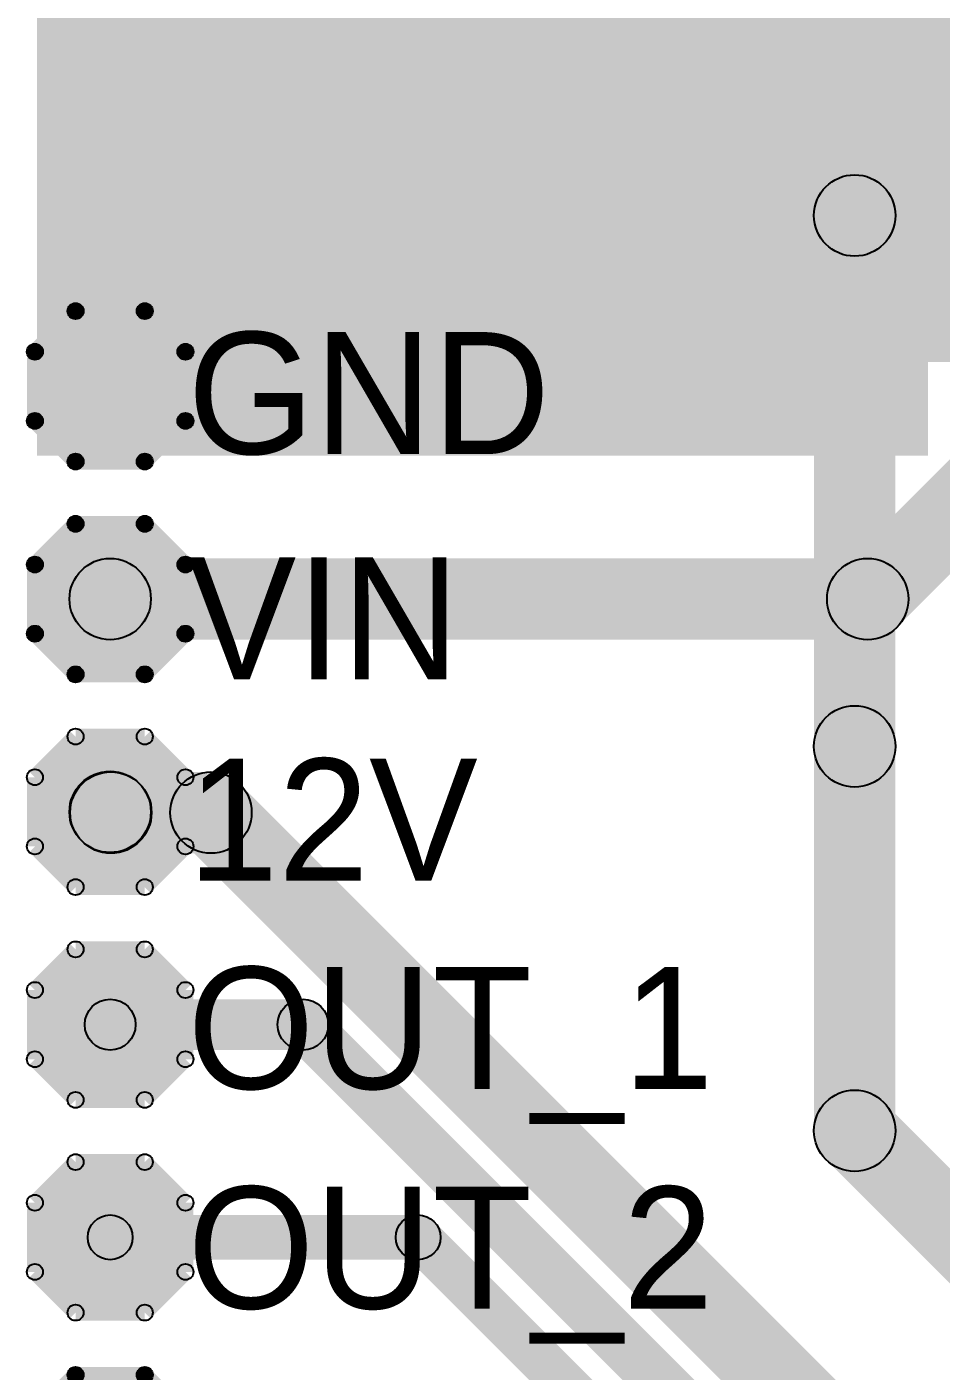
# Model space of a CAD drawing. Header units: millimetres. Extents: x -0.08 to 3.07, y -0.08 to 2.73.
# Drawn here: x -0.07 to 0.379, y 0.486 to 1.147 of the extents above; entities that cross this region are included whole.
import ezdxf

# ---------------------------------------------------------------- set-up
doc = ezdxf.new("R2010")
doc.units = ezdxf.units.MM
doc.header["$MEASUREMENT"] = 0
for name, color, linetype in [('BottomLayer', 5, 'Continuous'), ('TopLayer', 1, 'Continuous'), ('TopOverlay', 2, 'Continuous'), ('TopPaste', 8, 'Continuous'), ('TopSolder', 216, 'Continuous'), ('ViaHoleLayer', 16, 'Continuous')]:
    doc.layers.add(name, color=color, linetype=linetype)

# ---------------------------------------------------------------- blocks, each defined once
blk = doc.blocks.new('TEST_POINT_41')
at = {"layer": 'TopLayer'}
blk.add_hatch(color=1, dxfattribs=at).paths.add_polyline_path([(0.015, 0.03), (-0.015, 0.03), (-0.03, 0.015), (-0.03, -0.015), (-0.015, -0.03), (0.015, -0.03), (0.03, -0.015), (0.03, 0.015)])
at = {"layer": 'TopOverlay'}
for points in [[(-0.01978, 0.03978), (-0.01422, 0.03422), (-0.03422, 0.01422), (-0.03978, 0.01978)], [(0.017, 0.04094), (0.017, 0.03306), (-0.017, 0.03306), (-0.017, 0.04094)], [(0.017, 0.04094), (0.017, 0.03306), (-0.017, 0.03306), (-0.017, 0.04094)], [(0.03978, 0.01978), (0.03422, 0.01422), (0.01422, 0.03422), (0.01978, 0.03978)], [(-0.04094, 0.017), (-0.03306, 0.017), (-0.03306, -0.017), (-0.04094, -0.017)], [(0.03306, 0.017), (0.04094, 0.017), (0.04094, -0.017), (0.03306, -0.017)], [(-0.01422, -0.03422), (-0.01978, -0.03978), (-0.03978, -0.01978), (-0.03422, -0.01422)], [(0.03422, -0.01422), (0.03978, -0.01978), (0.01978, -0.03978), (0.01422, -0.03422)], [(0.017, -0.03306), (0.017, -0.04094), (-0.017, -0.04094), (-0.017, -0.03306)], [(0.017, -0.03306), (0.017, -0.04094), (-0.017, -0.04094), (-0.017, -0.03306)]]:
    blk.add_hatch(color=2, dxfattribs=at).paths.add_polyline_path(points)
h = blk.add_hatch(color=2, dxfattribs=at)
edge = h.paths.add_edge_path()
edge.add_arc((-0.017, 0.037), 0.00394, 0, 360)
h = blk.add_hatch(color=2, dxfattribs=at)
edge = h.paths.add_edge_path()
edge.add_arc((-0.017, 0.037), 0.00394, 0, 360)
h = blk.add_hatch(color=2, dxfattribs=at)
edge = h.paths.add_edge_path()
edge.add_arc((-0.017, 0.037), 0.00394, 0, 360)
h = blk.add_hatch(color=2, dxfattribs=at)
edge = h.paths.add_edge_path()
edge.add_arc((0.017, 0.037), 0.00394, 0, 360)
h = blk.add_hatch(color=2, dxfattribs=at)
edge = h.paths.add_edge_path()
edge.add_arc((0.017, 0.037), 0.00394, 0, 360)
h = blk.add_hatch(color=2, dxfattribs=at)
edge = h.paths.add_edge_path()
edge.add_arc((0.017, 0.037), 0.00394, 0, 360)
h = blk.add_hatch(color=2, dxfattribs=at)
edge = h.paths.add_edge_path()
edge.add_arc((-0.037, 0.017), 0.00394, 0, 360)
h = blk.add_hatch(color=2, dxfattribs=at)
edge = h.paths.add_edge_path()
edge.add_arc((-0.037, 0.017), 0.00394, 0, 360)
h = blk.add_hatch(color=2, dxfattribs=at)
edge = h.paths.add_edge_path()
edge.add_arc((0.037, 0.017), 0.00394, 0, 360)
h = blk.add_hatch(color=2, dxfattribs=at)
edge = h.paths.add_edge_path()
edge.add_arc((0.037, 0.017), 0.00394, 0, 360)
h = blk.add_hatch(color=2, dxfattribs=at)
edge = h.paths.add_edge_path()
edge.add_arc((-0.037, -0.017), 0.00394, 0, 360)
h = blk.add_hatch(color=2, dxfattribs=at)
edge = h.paths.add_edge_path()
edge.add_arc((-0.037, -0.017), 0.00394, 0, 360)
h = blk.add_hatch(color=2, dxfattribs=at)
edge = h.paths.add_edge_path()
edge.add_arc((0.037, -0.017), 0.00394, 0, 360)
h = blk.add_hatch(color=2, dxfattribs=at)
edge = h.paths.add_edge_path()
edge.add_arc((0.037, -0.017), 0.00394, 0, 360)
h = blk.add_hatch(color=2, dxfattribs=at)
edge = h.paths.add_edge_path()
edge.add_arc((-0.017, -0.037), 0.00394, 0, 360)
h = blk.add_hatch(color=2, dxfattribs=at)
edge = h.paths.add_edge_path()
edge.add_arc((-0.017, -0.037), 0.00394, 0, 360)
h = blk.add_hatch(color=2, dxfattribs=at)
edge = h.paths.add_edge_path()
edge.add_arc((-0.017, -0.037), 0.00394, 0, 360)
h = blk.add_hatch(color=2, dxfattribs=at)
edge = h.paths.add_edge_path()
edge.add_arc((0.017, -0.037), 0.00394, 0, 360)
h = blk.add_hatch(color=2, dxfattribs=at)
edge = h.paths.add_edge_path()
edge.add_arc((0.017, -0.037), 0.00394, 0, 360)
h = blk.add_hatch(color=2, dxfattribs=at)
edge = h.paths.add_edge_path()
edge.add_arc((0.017, -0.037), 0.00394, 0, 360)
at = {"layer": 'TopPaste'}
blk.add_hatch(color=8, dxfattribs=at).paths.add_polyline_path([(0.015, 0.03), (-0.015, 0.03), (-0.03, 0.015), (-0.03, -0.015), (-0.015, -0.03), (0.015, -0.03), (0.03, -0.015), (0.03, 0.015)])
at = {"layer": 'TopSolder'}
blk.add_hatch(color=216, dxfattribs=at).paths.add_polyline_path([(0.017, 0.034), (-0.017, 0.034), (-0.034, 0.017), (-0.034, -0.017), (-0.017, -0.034), (0.017, -0.034), (0.034, -0.017), (0.034, 0.017)])
at = {"layer": 'TopOverlay'}
for centre in [(-0.017, 0.037), (-0.017, 0.037), (-0.017, 0.037), (0.017, 0.037), (0.017, 0.037), (0.017, 0.037), (-0.037, 0.017), (-0.037, 0.017), (0.037, 0.017), (0.037, 0.017), (-0.037, -0.017), (-0.037, -0.017), (0.037, -0.017), (0.037, -0.017), (-0.017, -0.037), (-0.017, -0.037), (-0.017, -0.037), (0.017, -0.037), (0.017, -0.037), (0.017, -0.037)]:
    blk.add_circle(centre, 0.00394, dxfattribs=at)
blk = doc.blocks.new('TEST_POINT_95')
at = {"layer": 'TopLayer'}
blk.add_hatch(color=1, dxfattribs=at).paths.add_polyline_path([(0.015, 0.03), (-0.015, 0.03), (-0.03, 0.015), (-0.03, -0.015), (-0.015, -0.03), (0.015, -0.03), (0.03, -0.015), (0.03, 0.015)])
at = {"layer": 'TopOverlay'}
for points in [[(-0.01978, 0.03978), (-0.01422, 0.03422), (-0.03422, 0.01422), (-0.03978, 0.01978)], [(-0.017, 0.03306), (-0.017, 0.04094), (0.017, 0.04094), (0.017, 0.03306)], [(-0.017, 0.03306), (-0.017, 0.04094), (0.017, 0.04094), (0.017, 0.03306)], [(0.01422, 0.03422), (0.01978, 0.03978), (0.03978, 0.01978), (0.03422, 0.01422)], [(-0.04094, 0.017), (-0.03306, 0.017), (-0.03306, -0.017), (-0.04094, -0.017)], [(0.03306, 0.017), (0.04094, 0.017), (0.04094, -0.017), (0.03306, -0.017)], [(-0.03978, -0.01978), (-0.03422, -0.01422), (-0.01422, -0.03422), (-0.01978, -0.03978)], [(0.03422, -0.01422), (0.03978, -0.01978), (0.01978, -0.03978), (0.01422, -0.03422)], [(-0.017, -0.04094), (-0.017, -0.03306), (0.017, -0.03306), (0.017, -0.04094)], [(-0.017, -0.04094), (-0.017, -0.03306), (0.017, -0.03306), (0.017, -0.04094)]]:
    blk.add_hatch(color=2, dxfattribs=at).paths.add_polyline_path(points)
h = blk.add_hatch(color=2, dxfattribs=at)
edge = h.paths.add_edge_path()
edge.add_arc((-0.017, 0.037), 0.00394, 0, 360)
h = blk.add_hatch(color=2, dxfattribs=at)
edge = h.paths.add_edge_path()
edge.add_arc((-0.017, 0.037), 0.00394, 0, 360)
h = blk.add_hatch(color=2, dxfattribs=at)
edge = h.paths.add_edge_path()
edge.add_arc((-0.017, 0.037), 0.00394, 0, 360)
h = blk.add_hatch(color=2, dxfattribs=at)
edge = h.paths.add_edge_path()
edge.add_arc((0.017, 0.037), 0.00394, 0, 360)
h = blk.add_hatch(color=2, dxfattribs=at)
edge = h.paths.add_edge_path()
edge.add_arc((0.017, 0.037), 0.00394, 0, 360)
h = blk.add_hatch(color=2, dxfattribs=at)
edge = h.paths.add_edge_path()
edge.add_arc((0.017, 0.037), 0.00394, 0, 360)
h = blk.add_hatch(color=2, dxfattribs=at)
edge = h.paths.add_edge_path()
edge.add_arc((-0.037, 0.017), 0.00394, 0, 360)
h = blk.add_hatch(color=2, dxfattribs=at)
edge = h.paths.add_edge_path()
edge.add_arc((-0.037, 0.017), 0.00394, 0, 360)
h = blk.add_hatch(color=2, dxfattribs=at)
edge = h.paths.add_edge_path()
edge.add_arc((0.037, 0.017), 0.00394, 0, 360)
h = blk.add_hatch(color=2, dxfattribs=at)
edge = h.paths.add_edge_path()
edge.add_arc((0.037, 0.017), 0.00394, 0, 360)
h = blk.add_hatch(color=2, dxfattribs=at)
edge = h.paths.add_edge_path()
edge.add_arc((-0.037, -0.017), 0.00394, 0, 360)
h = blk.add_hatch(color=2, dxfattribs=at)
edge = h.paths.add_edge_path()
edge.add_arc((-0.037, -0.017), 0.00394, 0, 360)
h = blk.add_hatch(color=2, dxfattribs=at)
edge = h.paths.add_edge_path()
edge.add_arc((0.037, -0.017), 0.00394, 0, 360)
h = blk.add_hatch(color=2, dxfattribs=at)
edge = h.paths.add_edge_path()
edge.add_arc((0.037, -0.017), 0.00394, 0, 360)
h = blk.add_hatch(color=2, dxfattribs=at)
edge = h.paths.add_edge_path()
edge.add_arc((-0.017, -0.037), 0.00394, 0, 360)
h = blk.add_hatch(color=2, dxfattribs=at)
edge = h.paths.add_edge_path()
edge.add_arc((-0.017, -0.037), 0.00394, 0, 360)
h = blk.add_hatch(color=2, dxfattribs=at)
edge = h.paths.add_edge_path()
edge.add_arc((-0.017, -0.037), 0.00394, 0, 360)
h = blk.add_hatch(color=2, dxfattribs=at)
edge = h.paths.add_edge_path()
edge.add_arc((0.017, -0.037), 0.00394, 0, 360)
h = blk.add_hatch(color=2, dxfattribs=at)
edge = h.paths.add_edge_path()
edge.add_arc((0.017, -0.037), 0.00394, 0, 360)
h = blk.add_hatch(color=2, dxfattribs=at)
edge = h.paths.add_edge_path()
edge.add_arc((0.017, -0.037), 0.00394, 0, 360)
at = {"layer": 'TopPaste'}
blk.add_hatch(color=8, dxfattribs=at).paths.add_polyline_path([(0.015, 0.03), (-0.015, 0.03), (-0.03, 0.015), (-0.03, -0.015), (-0.015, -0.03), (0.015, -0.03), (0.03, -0.015), (0.03, 0.015)])
at = {"layer": 'TopSolder'}
blk.add_hatch(color=216, dxfattribs=at).paths.add_polyline_path([(0.017, 0.034), (-0.017, 0.034), (-0.034, 0.017), (-0.034, -0.017), (-0.017, -0.034), (0.017, -0.034), (0.034, -0.017), (0.034, 0.017)])
at = {"layer": 'TopOverlay'}
for centre in [(-0.017, 0.037), (-0.017, 0.037), (-0.017, 0.037), (0.017, 0.037), (0.017, 0.037), (0.017, 0.037), (-0.037, 0.017), (-0.037, 0.017), (0.037, 0.017), (0.037, 0.017), (-0.037, -0.017), (-0.037, -0.017), (0.037, -0.017), (0.037, -0.017), (-0.017, -0.037), (-0.017, -0.037), (-0.017, -0.037), (0.017, -0.037), (0.017, -0.037), (0.017, -0.037)]:
    blk.add_circle(centre, 0.00394, dxfattribs=at)
blk = doc.blocks.new('TEST_POINT_97')
at = {"layer": 'TopLayer'}
blk.add_hatch(color=1, dxfattribs=at).paths.add_polyline_path([(0.015, 0.03), (-0.015, 0.03), (-0.03, 0.015), (-0.03, -0.015), (-0.015, -0.03), (0.015, -0.03), (0.03, -0.015), (0.03, 0.015)])
at = {"layer": 'TopOverlay'}
for points in [[(-0.03422, 0.01422), (-0.03978, 0.01978), (-0.01978, 0.03978), (-0.01422, 0.03422)], [(-0.017, 0.03306), (-0.017, 0.04094), (0.017, 0.04094), (0.017, 0.03306)], [(-0.017, 0.03306), (-0.017, 0.04094), (0.017, 0.04094), (0.017, 0.03306)], [(0.01422, 0.03422), (0.01978, 0.03978), (0.03978, 0.01978), (0.03422, 0.01422)], [(-0.03306, -0.017), (-0.04094, -0.017), (-0.04094, 0.017), (-0.03306, 0.017)], [(0.04094, -0.017), (0.03306, -0.017), (0.03306, 0.017), (0.04094, 0.017)], [(-0.03978, -0.01978), (-0.03422, -0.01422), (-0.01422, -0.03422), (-0.01978, -0.03978)], [(0.01978, -0.03978), (0.01422, -0.03422), (0.03422, -0.01422), (0.03978, -0.01978)], [(-0.017, -0.04094), (-0.017, -0.03306), (0.017, -0.03306), (0.017, -0.04094)], [(-0.017, -0.04094), (-0.017, -0.03306), (0.017, -0.03306), (0.017, -0.04094)]]:
    blk.add_hatch(color=2, dxfattribs=at).paths.add_polyline_path(points)
h = blk.add_hatch(color=2, dxfattribs=at)
edge = h.paths.add_edge_path()
edge.add_arc((-0.017, 0.037), 0.00394, 0, 360)
h = blk.add_hatch(color=2, dxfattribs=at)
edge = h.paths.add_edge_path()
edge.add_arc((-0.017, 0.037), 0.00394, 0, 360)
h = blk.add_hatch(color=2, dxfattribs=at)
edge = h.paths.add_edge_path()
edge.add_arc((-0.017, 0.037), 0.00394, 0, 360)
h = blk.add_hatch(color=2, dxfattribs=at)
edge = h.paths.add_edge_path()
edge.add_arc((0.017, 0.037), 0.00394, 0, 360)
h = blk.add_hatch(color=2, dxfattribs=at)
edge = h.paths.add_edge_path()
edge.add_arc((0.017, 0.037), 0.00394, 0, 360)
h = blk.add_hatch(color=2, dxfattribs=at)
edge = h.paths.add_edge_path()
edge.add_arc((0.017, 0.037), 0.00394, 0, 360)
h = blk.add_hatch(color=2, dxfattribs=at)
edge = h.paths.add_edge_path()
edge.add_arc((-0.037, 0.017), 0.00394, 0, 360)
h = blk.add_hatch(color=2, dxfattribs=at)
edge = h.paths.add_edge_path()
edge.add_arc((-0.037, 0.017), 0.00394, 0, 360)
h = blk.add_hatch(color=2, dxfattribs=at)
edge = h.paths.add_edge_path()
edge.add_arc((0.037, 0.017), 0.00394, 0, 360)
h = blk.add_hatch(color=2, dxfattribs=at)
edge = h.paths.add_edge_path()
edge.add_arc((0.037, 0.017), 0.00394, 0, 360)
h = blk.add_hatch(color=2, dxfattribs=at)
edge = h.paths.add_edge_path()
edge.add_arc((-0.037, -0.017), 0.00394, 0, 360)
h = blk.add_hatch(color=2, dxfattribs=at)
edge = h.paths.add_edge_path()
edge.add_arc((-0.037, -0.017), 0.00394, 0, 360)
h = blk.add_hatch(color=2, dxfattribs=at)
edge = h.paths.add_edge_path()
edge.add_arc((0.037, -0.017), 0.00394, 0, 360)
h = blk.add_hatch(color=2, dxfattribs=at)
edge = h.paths.add_edge_path()
edge.add_arc((0.037, -0.017), 0.00394, 0, 360)
h = blk.add_hatch(color=2, dxfattribs=at)
edge = h.paths.add_edge_path()
edge.add_arc((-0.017, -0.037), 0.00394, 0, 360)
h = blk.add_hatch(color=2, dxfattribs=at)
edge = h.paths.add_edge_path()
edge.add_arc((-0.017, -0.037), 0.00394, 0, 360)
h = blk.add_hatch(color=2, dxfattribs=at)
edge = h.paths.add_edge_path()
edge.add_arc((-0.017, -0.037), 0.00394, 0, 360)
h = blk.add_hatch(color=2, dxfattribs=at)
edge = h.paths.add_edge_path()
edge.add_arc((0.017, -0.037), 0.00394, 0, 360)
h = blk.add_hatch(color=2, dxfattribs=at)
edge = h.paths.add_edge_path()
edge.add_arc((0.017, -0.037), 0.00394, 0, 360)
h = blk.add_hatch(color=2, dxfattribs=at)
edge = h.paths.add_edge_path()
edge.add_arc((0.017, -0.037), 0.00394, 0, 360)
at = {"layer": 'TopPaste'}
blk.add_hatch(color=8, dxfattribs=at).paths.add_polyline_path([(0.015, 0.03), (-0.015, 0.03), (-0.03, 0.015), (-0.03, -0.015), (-0.015, -0.03), (0.015, -0.03), (0.03, -0.015), (0.03, 0.015)])
at = {"layer": 'TopSolder'}
blk.add_hatch(color=216, dxfattribs=at).paths.add_polyline_path([(0.017, 0.034), (-0.017, 0.034), (-0.034, 0.017), (-0.034, -0.017), (-0.017, -0.034), (0.017, -0.034), (0.034, -0.017), (0.034, 0.017)])
at = {"layer": 'TopOverlay'}
for centre in [(-0.017, 0.037), (-0.017, 0.037), (-0.017, 0.037), (0.017, 0.037), (0.017, 0.037), (0.017, 0.037), (-0.037, 0.017), (-0.037, 0.017), (0.037, 0.017), (0.037, 0.017), (-0.037, -0.017), (-0.037, -0.017), (0.037, -0.017), (0.037, -0.017), (-0.017, -0.037), (-0.017, -0.037), (-0.017, -0.037), (0.017, -0.037), (0.017, -0.037), (0.017, -0.037)]:
    blk.add_circle(centre, 0.00394, dxfattribs=at)
blk = doc.blocks.new('TEST_POINT_98')
at = {"layer": 'TopLayer'}
blk.add_hatch(color=1, dxfattribs=at).paths.add_polyline_path([(0.015, 0.03), (-0.015, 0.03), (-0.03, 0.015), (-0.03, -0.015), (-0.015, -0.03), (0.015, -0.03), (0.03, -0.015), (0.03, 0.015)])
at = {"layer": 'TopOverlay'}
for points in [[(-0.03422, 0.01422), (-0.03978, 0.01978), (-0.01978, 0.03978), (-0.01422, 0.03422)], [(-0.017, 0.03306), (-0.017, 0.04094), (0.017, 0.04094), (0.017, 0.03306)], [(-0.017, 0.03306), (-0.017, 0.04094), (0.017, 0.04094), (0.017, 0.03306)], [(0.01422, 0.03422), (0.01978, 0.03978), (0.03978, 0.01978), (0.03422, 0.01422)], [(-0.03306, -0.017), (-0.04094, -0.017), (-0.04094, 0.017), (-0.03306, 0.017)], [(0.04094, -0.017), (0.03306, -0.017), (0.03306, 0.017), (0.04094, 0.017)], [(-0.03978, -0.01978), (-0.03422, -0.01422), (-0.01422, -0.03422), (-0.01978, -0.03978)], [(0.01978, -0.03978), (0.01422, -0.03422), (0.03422, -0.01422), (0.03978, -0.01978)], [(-0.017, -0.04094), (-0.017, -0.03306), (0.017, -0.03306), (0.017, -0.04094)], [(-0.017, -0.04094), (-0.017, -0.03306), (0.017, -0.03306), (0.017, -0.04094)]]:
    blk.add_hatch(color=2, dxfattribs=at).paths.add_polyline_path(points)
h = blk.add_hatch(color=2, dxfattribs=at)
edge = h.paths.add_edge_path()
edge.add_arc((-0.017, 0.037), 0.00394, 0, 360)
h = blk.add_hatch(color=2, dxfattribs=at)
edge = h.paths.add_edge_path()
edge.add_arc((-0.017, 0.037), 0.00394, 0, 360)
h = blk.add_hatch(color=2, dxfattribs=at)
edge = h.paths.add_edge_path()
edge.add_arc((-0.017, 0.037), 0.00394, 0, 360)
h = blk.add_hatch(color=2, dxfattribs=at)
edge = h.paths.add_edge_path()
edge.add_arc((0.017, 0.037), 0.00394, 0, 360)
h = blk.add_hatch(color=2, dxfattribs=at)
edge = h.paths.add_edge_path()
edge.add_arc((0.017, 0.037), 0.00394, 0, 360)
h = blk.add_hatch(color=2, dxfattribs=at)
edge = h.paths.add_edge_path()
edge.add_arc((0.017, 0.037), 0.00394, 0, 360)
h = blk.add_hatch(color=2, dxfattribs=at)
edge = h.paths.add_edge_path()
edge.add_arc((-0.037, 0.017), 0.00394, 0, 360)
h = blk.add_hatch(color=2, dxfattribs=at)
edge = h.paths.add_edge_path()
edge.add_arc((-0.037, 0.017), 0.00394, 0, 360)
h = blk.add_hatch(color=2, dxfattribs=at)
edge = h.paths.add_edge_path()
edge.add_arc((0.037, 0.017), 0.00394, 0, 360)
h = blk.add_hatch(color=2, dxfattribs=at)
edge = h.paths.add_edge_path()
edge.add_arc((0.037, 0.017), 0.00394, 0, 360)
h = blk.add_hatch(color=2, dxfattribs=at)
edge = h.paths.add_edge_path()
edge.add_arc((-0.037, -0.017), 0.00394, 0, 360)
h = blk.add_hatch(color=2, dxfattribs=at)
edge = h.paths.add_edge_path()
edge.add_arc((-0.037, -0.017), 0.00394, 0, 360)
h = blk.add_hatch(color=2, dxfattribs=at)
edge = h.paths.add_edge_path()
edge.add_arc((0.037, -0.017), 0.00394, 0, 360)
h = blk.add_hatch(color=2, dxfattribs=at)
edge = h.paths.add_edge_path()
edge.add_arc((0.037, -0.017), 0.00394, 0, 360)
h = blk.add_hatch(color=2, dxfattribs=at)
edge = h.paths.add_edge_path()
edge.add_arc((-0.017, -0.037), 0.00394, 0, 360)
h = blk.add_hatch(color=2, dxfattribs=at)
edge = h.paths.add_edge_path()
edge.add_arc((-0.017, -0.037), 0.00394, 0, 360)
h = blk.add_hatch(color=2, dxfattribs=at)
edge = h.paths.add_edge_path()
edge.add_arc((-0.017, -0.037), 0.00394, 0, 360)
h = blk.add_hatch(color=2, dxfattribs=at)
edge = h.paths.add_edge_path()
edge.add_arc((0.017, -0.037), 0.00394, 0, 360)
h = blk.add_hatch(color=2, dxfattribs=at)
edge = h.paths.add_edge_path()
edge.add_arc((0.017, -0.037), 0.00394, 0, 360)
h = blk.add_hatch(color=2, dxfattribs=at)
edge = h.paths.add_edge_path()
edge.add_arc((0.017, -0.037), 0.00394, 0, 360)
at = {"layer": 'TopPaste'}
blk.add_hatch(color=8, dxfattribs=at).paths.add_polyline_path([(0.015, 0.03), (-0.015, 0.03), (-0.03, 0.015), (-0.03, -0.015), (-0.015, -0.03), (0.015, -0.03), (0.03, -0.015), (0.03, 0.015)])
at = {"layer": 'TopSolder'}
blk.add_hatch(color=216, dxfattribs=at).paths.add_polyline_path([(0.017, 0.034), (-0.017, 0.034), (-0.034, 0.017), (-0.034, -0.017), (-0.017, -0.034), (0.017, -0.034), (0.034, -0.017), (0.034, 0.017)])
at = {"layer": 'TopOverlay'}
for centre in [(-0.017, 0.037), (-0.017, 0.037), (-0.017, 0.037), (0.017, 0.037), (0.017, 0.037), (0.017, 0.037), (-0.037, 0.017), (-0.037, 0.017), (0.037, 0.017), (0.037, 0.017), (-0.037, -0.017), (-0.037, -0.017), (0.037, -0.017), (0.037, -0.017), (-0.017, -0.037), (-0.017, -0.037), (-0.017, -0.037), (0.017, -0.037), (0.017, -0.037), (0.017, -0.037)]:
    blk.add_circle(centre, 0.00394, dxfattribs=at)
blk = doc.blocks.new('TEST_POINT_99')
at = {"layer": 'TopLayer'}
blk.add_hatch(color=1, dxfattribs=at).paths.add_polyline_path([(0.015, 0.03), (-0.015, 0.03), (-0.03, 0.015), (-0.03, -0.015), (-0.015, -0.03), (0.015, -0.03), (0.03, -0.015), (0.03, 0.015)])
at = {"layer": 'TopOverlay'}
for points in [[(-0.03422, 0.01422), (-0.03978, 0.01978), (-0.01978, 0.03978), (-0.01422, 0.03422)], [(-0.017, 0.03306), (-0.017, 0.04094), (0.017, 0.04094), (0.017, 0.03306)], [(-0.017, 0.03306), (-0.017, 0.04094), (0.017, 0.04094), (0.017, 0.03306)], [(0.01422, 0.03422), (0.01978, 0.03978), (0.03978, 0.01978), (0.03422, 0.01422)], [(-0.03306, -0.017), (-0.04094, -0.017), (-0.04094, 0.017), (-0.03306, 0.017)], [(0.04094, -0.017), (0.03306, -0.017), (0.03306, 0.017), (0.04094, 0.017)], [(-0.03978, -0.01978), (-0.03422, -0.01422), (-0.01422, -0.03422), (-0.01978, -0.03978)], [(0.01978, -0.03978), (0.01422, -0.03422), (0.03422, -0.01422), (0.03978, -0.01978)], [(-0.017, -0.04094), (-0.017, -0.03306), (0.017, -0.03306), (0.017, -0.04094)], [(-0.017, -0.04094), (-0.017, -0.03306), (0.017, -0.03306), (0.017, -0.04094)]]:
    blk.add_hatch(color=2, dxfattribs=at).paths.add_polyline_path(points)
h = blk.add_hatch(color=2, dxfattribs=at)
edge = h.paths.add_edge_path()
edge.add_arc((-0.017, 0.037), 0.00394, 0, 360)
h = blk.add_hatch(color=2, dxfattribs=at)
edge = h.paths.add_edge_path()
edge.add_arc((-0.017, 0.037), 0.00394, 0, 360)
h = blk.add_hatch(color=2, dxfattribs=at)
edge = h.paths.add_edge_path()
edge.add_arc((-0.017, 0.037), 0.00394, 0, 360)
h = blk.add_hatch(color=2, dxfattribs=at)
edge = h.paths.add_edge_path()
edge.add_arc((0.017, 0.037), 0.00394, 0, 360)
h = blk.add_hatch(color=2, dxfattribs=at)
edge = h.paths.add_edge_path()
edge.add_arc((0.017, 0.037), 0.00394, 0, 360)
h = blk.add_hatch(color=2, dxfattribs=at)
edge = h.paths.add_edge_path()
edge.add_arc((0.017, 0.037), 0.00394, 0, 360)
h = blk.add_hatch(color=2, dxfattribs=at)
edge = h.paths.add_edge_path()
edge.add_arc((-0.037, 0.017), 0.00394, 0, 360)
h = blk.add_hatch(color=2, dxfattribs=at)
edge = h.paths.add_edge_path()
edge.add_arc((-0.037, 0.017), 0.00394, 0, 360)
h = blk.add_hatch(color=2, dxfattribs=at)
edge = h.paths.add_edge_path()
edge.add_arc((0.037, 0.017), 0.00394, 0, 360)
h = blk.add_hatch(color=2, dxfattribs=at)
edge = h.paths.add_edge_path()
edge.add_arc((0.037, 0.017), 0.00394, 0, 360)
h = blk.add_hatch(color=2, dxfattribs=at)
edge = h.paths.add_edge_path()
edge.add_arc((-0.037, -0.017), 0.00394, 0, 360)
h = blk.add_hatch(color=2, dxfattribs=at)
edge = h.paths.add_edge_path()
edge.add_arc((-0.037, -0.017), 0.00394, 0, 360)
h = blk.add_hatch(color=2, dxfattribs=at)
edge = h.paths.add_edge_path()
edge.add_arc((0.037, -0.017), 0.00394, 0, 360)
h = blk.add_hatch(color=2, dxfattribs=at)
edge = h.paths.add_edge_path()
edge.add_arc((0.037, -0.017), 0.00394, 0, 360)
h = blk.add_hatch(color=2, dxfattribs=at)
edge = h.paths.add_edge_path()
edge.add_arc((-0.017, -0.037), 0.00394, 0, 360)
h = blk.add_hatch(color=2, dxfattribs=at)
edge = h.paths.add_edge_path()
edge.add_arc((-0.017, -0.037), 0.00394, 0, 360)
h = blk.add_hatch(color=2, dxfattribs=at)
edge = h.paths.add_edge_path()
edge.add_arc((-0.017, -0.037), 0.00394, 0, 360)
h = blk.add_hatch(color=2, dxfattribs=at)
edge = h.paths.add_edge_path()
edge.add_arc((0.017, -0.037), 0.00394, 0, 360)
h = blk.add_hatch(color=2, dxfattribs=at)
edge = h.paths.add_edge_path()
edge.add_arc((0.017, -0.037), 0.00394, 0, 360)
h = blk.add_hatch(color=2, dxfattribs=at)
edge = h.paths.add_edge_path()
edge.add_arc((0.017, -0.037), 0.00394, 0, 360)
at = {"layer": 'TopPaste'}
blk.add_hatch(color=8, dxfattribs=at).paths.add_polyline_path([(0.015, 0.03), (-0.015, 0.03), (-0.03, 0.015), (-0.03, -0.015), (-0.015, -0.03), (0.015, -0.03), (0.03, -0.015), (0.03, 0.015)])
at = {"layer": 'TopSolder'}
blk.add_hatch(color=216, dxfattribs=at).paths.add_polyline_path([(0.017, 0.034), (-0.017, 0.034), (-0.034, 0.017), (-0.034, -0.017), (-0.017, -0.034), (0.017, -0.034), (0.034, -0.017), (0.034, 0.017)])
at = {"layer": 'TopOverlay'}
for centre in [(-0.017, 0.037), (-0.017, 0.037), (-0.017, 0.037), (0.017, 0.037), (0.017, 0.037), (0.017, 0.037), (-0.037, 0.017), (-0.037, 0.017), (0.037, 0.017), (0.037, 0.017), (-0.037, -0.017), (-0.037, -0.017), (0.037, -0.017), (0.037, -0.017), (-0.017, -0.037), (-0.017, -0.037), (-0.017, -0.037), (0.017, -0.037), (0.017, -0.037), (0.017, -0.037)]:
    blk.add_circle(centre, 0.00394, dxfattribs=at)
blk = doc.blocks.new('TEST_POINT_101')
at = {"layer": 'TopLayer'}
blk.add_hatch(color=1, dxfattribs=at).paths.add_polyline_path([(0.015, 0.03), (-0.015, 0.03), (-0.03, 0.015), (-0.03, -0.015), (-0.015, -0.03), (0.015, -0.03), (0.03, -0.015), (0.03, 0.015)])
at = {"layer": 'TopOverlay'}
for points in [[(-0.03422, 0.01422), (-0.03978, 0.01978), (-0.01978, 0.03978), (-0.01422, 0.03422)], [(0.017, 0.04094), (0.017, 0.03306), (-0.017, 0.03306), (-0.017, 0.04094)], [(0.017, 0.04094), (0.017, 0.03306), (-0.017, 0.03306), (-0.017, 0.04094)], [(0.03978, 0.01978), (0.03422, 0.01422), (0.01422, 0.03422), (0.01978, 0.03978)], [(-0.03306, -0.017), (-0.04094, -0.017), (-0.04094, 0.017), (-0.03306, 0.017)], [(0.04094, -0.017), (0.03306, -0.017), (0.03306, 0.017), (0.04094, 0.017)], [(-0.01422, -0.03422), (-0.01978, -0.03978), (-0.03978, -0.01978), (-0.03422, -0.01422)], [(0.01978, -0.03978), (0.01422, -0.03422), (0.03422, -0.01422), (0.03978, -0.01978)], [(0.017, -0.03306), (0.017, -0.04094), (-0.017, -0.04094), (-0.017, -0.03306)], [(0.017, -0.03306), (0.017, -0.04094), (-0.017, -0.04094), (-0.017, -0.03306)]]:
    blk.add_hatch(color=2, dxfattribs=at).paths.add_polyline_path(points)
h = blk.add_hatch(color=2, dxfattribs=at)
edge = h.paths.add_edge_path()
edge.add_arc((-0.017, 0.037), 0.00394, 0, 360)
h = blk.add_hatch(color=2, dxfattribs=at)
edge = h.paths.add_edge_path()
edge.add_arc((-0.017, 0.037), 0.00394, 0, 360)
h = blk.add_hatch(color=2, dxfattribs=at)
edge = h.paths.add_edge_path()
edge.add_arc((-0.017, 0.037), 0.00394, 0, 360)
h = blk.add_hatch(color=2, dxfattribs=at)
edge = h.paths.add_edge_path()
edge.add_arc((0.017, 0.037), 0.00394, 0, 360)
h = blk.add_hatch(color=2, dxfattribs=at)
edge = h.paths.add_edge_path()
edge.add_arc((0.017, 0.037), 0.00394, 0, 360)
h = blk.add_hatch(color=2, dxfattribs=at)
edge = h.paths.add_edge_path()
edge.add_arc((0.017, 0.037), 0.00394, 0, 360)
h = blk.add_hatch(color=2, dxfattribs=at)
edge = h.paths.add_edge_path()
edge.add_arc((-0.037, 0.017), 0.00394, 0, 360)
h = blk.add_hatch(color=2, dxfattribs=at)
edge = h.paths.add_edge_path()
edge.add_arc((-0.037, 0.017), 0.00394, 0, 360)
h = blk.add_hatch(color=2, dxfattribs=at)
edge = h.paths.add_edge_path()
edge.add_arc((0.037, 0.017), 0.00394, 0, 360)
h = blk.add_hatch(color=2, dxfattribs=at)
edge = h.paths.add_edge_path()
edge.add_arc((0.037, 0.017), 0.00394, 0, 360)
h = blk.add_hatch(color=2, dxfattribs=at)
edge = h.paths.add_edge_path()
edge.add_arc((-0.037, -0.017), 0.00394, 0, 360)
h = blk.add_hatch(color=2, dxfattribs=at)
edge = h.paths.add_edge_path()
edge.add_arc((-0.037, -0.017), 0.00394, 0, 360)
h = blk.add_hatch(color=2, dxfattribs=at)
edge = h.paths.add_edge_path()
edge.add_arc((0.037, -0.017), 0.00394, 0, 360)
h = blk.add_hatch(color=2, dxfattribs=at)
edge = h.paths.add_edge_path()
edge.add_arc((0.037, -0.017), 0.00394, 0, 360)
h = blk.add_hatch(color=2, dxfattribs=at)
edge = h.paths.add_edge_path()
edge.add_arc((-0.017, -0.037), 0.00394, 0, 360)
h = blk.add_hatch(color=2, dxfattribs=at)
edge = h.paths.add_edge_path()
edge.add_arc((-0.017, -0.037), 0.00394, 0, 360)
h = blk.add_hatch(color=2, dxfattribs=at)
edge = h.paths.add_edge_path()
edge.add_arc((-0.017, -0.037), 0.00394, 0, 360)
h = blk.add_hatch(color=2, dxfattribs=at)
edge = h.paths.add_edge_path()
edge.add_arc((0.017, -0.037), 0.00394, 0, 360)
h = blk.add_hatch(color=2, dxfattribs=at)
edge = h.paths.add_edge_path()
edge.add_arc((0.017, -0.037), 0.00394, 0, 360)
h = blk.add_hatch(color=2, dxfattribs=at)
edge = h.paths.add_edge_path()
edge.add_arc((0.017, -0.037), 0.00394, 0, 360)
at = {"layer": 'TopPaste'}
blk.add_hatch(color=8, dxfattribs=at).paths.add_polyline_path([(0.015, 0.03), (-0.015, 0.03), (-0.03, 0.015), (-0.03, -0.015), (-0.015, -0.03), (0.015, -0.03), (0.03, -0.015), (0.03, 0.015)])
at = {"layer": 'TopSolder'}
blk.add_hatch(color=216, dxfattribs=at).paths.add_polyline_path([(0.017, 0.034), (-0.017, 0.034), (-0.034, 0.017), (-0.034, -0.017), (-0.017, -0.034), (0.017, -0.034), (0.034, -0.017), (0.034, 0.017)])
at = {"layer": 'TopOverlay'}
for centre in [(-0.017, 0.037), (-0.017, 0.037), (-0.017, 0.037), (0.017, 0.037), (0.017, 0.037), (0.017, 0.037), (-0.037, 0.017), (-0.037, 0.017), (0.037, 0.017), (0.037, 0.017), (-0.037, -0.017), (-0.037, -0.017), (0.037, -0.017), (0.037, -0.017), (-0.017, -0.037), (-0.017, -0.037), (-0.017, -0.037), (0.017, -0.037), (0.017, -0.037), (0.017, -0.037)]:
    blk.add_circle(centre, 0.00394, dxfattribs=at)
blk = doc.blocks.new('TCP1A105M8R_131')
at = {"layer": 'TopLayer'}
for points in [[(-0.06, 0.03), (-0.02, 0.03), (-0.02, -0.03), (-0.06, -0.03)], [(0.02, 0.03), (0.06, 0.03), (0.06, -0.03), (0.02, -0.03)]]:
    blk.add_hatch(color=1, dxfattribs=at).paths.add_polyline_path(points)
at = {"layer": 'TopOverlay'}
h = blk.add_hatch(color=2, dxfattribs=at)
edge = h.paths.add_edge_path()
edge.add_arc((-0.066, 0.036), 0.0025, 0, 360)
h = blk.add_hatch(color=2, dxfattribs=at)
edge = h.paths.add_edge_path()
edge.add_arc((-0.066, 0.036), 0.0025, 0, 360)
for points in [[(-0.0635, -0.036), (-0.0685, -0.036), (-0.0685, 0.036), (-0.0635, 0.036)], [(-0.066, 0.0335), (-0.066, 0.0385), (-0.024, 0.0385), (-0.024, 0.0335)], [(0.024, 0.0335), (0.024, 0.0385), (0.066, 0.0385), (0.066, 0.0335)], [(0.0685, -0.036), (0.0635, -0.036), (0.0635, 0.036), (0.0685, 0.036)], [(-0.0825, -0.008), (-0.0875, -0.008), (-0.0875, 0.015), (-0.0825, 0.015)], [(-0.096, 0.0005), (-0.096, 0.0055), (-0.073, 0.0055), (-0.073, 0.0005)], [(-0.066, -0.0385), (-0.066, -0.0335), (-0.024, -0.0335), (-0.024, -0.0385)], [(0.024, -0.0385), (0.024, -0.0335), (0.066, -0.0335), (0.066, -0.0385)]]:
    blk.add_hatch(color=2, dxfattribs=at).paths.add_polyline_path(points)
h = blk.add_hatch(color=2, dxfattribs=at)
edge = h.paths.add_edge_path()
edge.add_arc((-0.024, 0.036), 0.0025, 0, 360)
h = blk.add_hatch(color=2, dxfattribs=at)
edge = h.paths.add_edge_path()
edge.add_arc((0.024, 0.036), 0.0025, 0, 360)
h = blk.add_hatch(color=2, dxfattribs=at)
edge = h.paths.add_edge_path()
edge.add_arc((0.066, 0.036), 0.0025, 0, 360)
h = blk.add_hatch(color=2, dxfattribs=at)
edge = h.paths.add_edge_path()
edge.add_arc((0.066, 0.036), 0.0025, 0, 360)
h = blk.add_hatch(color=2, dxfattribs=at)
edge = h.paths.add_edge_path()
edge.add_arc((-0.085, 0.015), 0.0025, 0, 360)
h = blk.add_hatch(color=2, dxfattribs=at)
edge = h.paths.add_edge_path()
edge.add_arc((-0.096, 0.003), 0.0025, 0, 360)
h = blk.add_hatch(color=2, dxfattribs=at)
edge = h.paths.add_edge_path()
edge.add_arc((-0.073, 0.003), 0.0025, 0, 360)
h = blk.add_hatch(color=2, dxfattribs=at)
edge = h.paths.add_edge_path()
edge.add_arc((-0.085, -0.008), 0.0025, 0, 360)
h = blk.add_hatch(color=2, dxfattribs=at)
edge = h.paths.add_edge_path()
edge.add_arc((-0.066, -0.036), 0.0025, 0, 360)
h = blk.add_hatch(color=2, dxfattribs=at)
edge = h.paths.add_edge_path()
edge.add_arc((-0.066, -0.036), 0.0025, 0, 360)
h = blk.add_hatch(color=2, dxfattribs=at)
edge = h.paths.add_edge_path()
edge.add_arc((-0.024, -0.036), 0.0025, 0, 360)
h = blk.add_hatch(color=2, dxfattribs=at)
edge = h.paths.add_edge_path()
edge.add_arc((0.024, -0.036), 0.0025, 0, 360)
h = blk.add_hatch(color=2, dxfattribs=at)
edge = h.paths.add_edge_path()
edge.add_arc((0.066, -0.036), 0.0025, 0, 360)
h = blk.add_hatch(color=2, dxfattribs=at)
edge = h.paths.add_edge_path()
edge.add_arc((0.066, -0.036), 0.0025, 0, 360)
at = {"layer": 'TopPaste'}
for points in [[(-0.06, 0.03), (-0.02, 0.03), (-0.02, -0.03), (-0.06, -0.03)], [(0.02, 0.03), (0.06, 0.03), (0.06, -0.03), (0.02, -0.03)]]:
    blk.add_hatch(color=8, dxfattribs=at).paths.add_polyline_path(points)
at = {"layer": 'TopSolder'}
for points in [[(-0.064, 0.034), (-0.016, 0.034), (-0.016, -0.034), (-0.064, -0.034)], [(0.016, 0.034), (0.064, 0.034), (0.064, -0.034), (0.016, -0.034)]]:
    blk.add_hatch(color=216, dxfattribs=at).paths.add_polyline_path(points)
at = {"layer": 'TopOverlay'}
for centre in [(-0.066, 0.036), (-0.066, 0.036), (-0.024, 0.036), (0.024, 0.036), (0.066, 0.036), (0.066, 0.036), (-0.085, 0.015), (-0.096, 0.003), (-0.073, 0.003), (-0.085, -0.008), (-0.066, -0.036), (-0.066, -0.036), (-0.024, -0.036), (0.024, -0.036), (0.066, -0.036), (0.066, -0.036)]:
    blk.add_circle(centre, 0.0025, dxfattribs=at)

msp = doc.modelspace()

# ---------------------------------------------------------------- hatches: boundary and pattern name
at = {"layer": 'BottomLayer'}
h = msp.add_hatch(color=5, dxfattribs=at)
edge = h.paths.add_edge_path()
edge.add_arc((0.337, 1.054), 0.02, 0, 360)
h = msp.add_hatch(color=5, dxfattribs=at)
edge = h.paths.add_edge_path()
edge.add_arc((0.337, 1.054), 0.01181, 0, 360)
msp.add_hatch(color=5, dxfattribs=at).paths.add_polyline_path([(0.357, 0.793), (0.317, 0.793), (0.317, 1.054), (0.357, 1.054)])
h = msp.add_hatch(color=5, dxfattribs=at)
edge = h.paths.add_edge_path()
edge.add_arc((0.337, 0.793), 0.02, 0, 360)
h = msp.add_hatch(color=5, dxfattribs=at)
edge = h.paths.add_edge_path()
edge.add_arc((0.337, 0.793), 0.01181, 0, 360)
at = {"layer": 'TopLayer'}
for points in [[(0.035, 0.982), (0.594, 0.982), (0.594, 1.401), (0.035, 1.401)], [(-0.065, 0.936), (0.373, 0.936), (0.373, 1.325), (-0.065, 1.325)], [(0.35754, 0.85126), (0.32926, 0.87954), (0.41486, 0.96514), (0.44314, 0.93686)], [(-0.029, 0.8454), (-0.029, 0.8854), (0.3434, 0.8854), (0.3434, 0.8454)], [(0.357, 0.604), (0.317, 0.604), (0.317, 0.793), (0.357, 0.793)], [(-0.02867, 0.74047), (-0.02867, 0.78047), (0.02053, 0.78047), (0.02053, 0.74047)], [(-0.04314, 0.74666), (-0.01486, 0.77494), (-0.01453, 0.77462), (-0.04282, 0.74633)], [(0.00638, 0.74633), (0.03467, 0.77462), (0.34214, 0.46714), (0.31386, 0.43886)], [(-0.029, 0.6437), (-0.029, 0.6687), (0.0658, 0.6687), (0.0658, 0.6437)], [(0.05696, 0.64736), (0.07464, 0.66504), (0.32884, 0.41084), (0.31116, 0.39316)], [(0.32286, 0.58986), (0.35114, 0.61814), (0.42014, 0.54914), (0.39186, 0.52086)], [(-0.029, 0.5406), (-0.029, 0.5626), (0.1224, 0.5626), (0.1224, 0.5406)], [(0.11462, 0.54382), (0.13018, 0.55938), (0.31178, 0.37778), (0.29622, 0.36222)]]:
    msp.add_hatch(color=1, dxfattribs=at).paths.add_polyline_path(points)
h = msp.add_hatch(color=1, dxfattribs=at)
edge = h.paths.add_edge_path()
edge.add_arc((0.337, 1.054), 0.01181, 0, 360)
h = msp.add_hatch(color=1, dxfattribs=at)
edge = h.paths.add_edge_path()
edge.add_arc((-0.029, 0.8654), 0.02, 0, 360)
h = msp.add_hatch(color=1, dxfattribs=at)
edge = h.paths.add_edge_path()
edge.add_arc((0.3434, 0.8654), 0.02, 0, 360)
h = msp.add_hatch(color=1, dxfattribs=at)
edge = h.paths.add_edge_path()
edge.add_arc((0.3434, 0.8654), 0.02, 0, 360)
h = msp.add_hatch(color=1, dxfattribs=at)
edge = h.paths.add_edge_path()
edge.add_arc((0.337, 0.793), 0.02, 0, 360)
h = msp.add_hatch(color=1, dxfattribs=at)
edge = h.paths.add_edge_path()
edge.add_arc((0.337, 0.793), 0.01181, 0, 360)
h = msp.add_hatch(color=1, dxfattribs=at)
edge = h.paths.add_edge_path()
edge.add_arc((-0.029, 0.7608), 0.02, 0, 360)
h = msp.add_hatch(color=1, dxfattribs=at)
edge = h.paths.add_edge_path()
edge.add_arc((-0.02867, 0.76047), 0.02, 0, 360)
h = msp.add_hatch(color=1, dxfattribs=at)
edge = h.paths.add_edge_path()
edge.add_arc((-0.02867, 0.76047), 0.02, 0, 360)
h = msp.add_hatch(color=1, dxfattribs=at)
edge = h.paths.add_edge_path()
edge.add_arc((0.02053, 0.76047), 0.02, 0, 360)
h = msp.add_hatch(color=1, dxfattribs=at)
edge = h.paths.add_edge_path()
edge.add_arc((0.02053, 0.76047), 0.02, 0, 360)
h = msp.add_hatch(color=1, dxfattribs=at)
edge = h.paths.add_edge_path()
edge.add_arc((-0.029, 0.6562), 0.0125, 0, 360)
h = msp.add_hatch(color=1, dxfattribs=at)
edge = h.paths.add_edge_path()
edge.add_arc((0.0658, 0.6562), 0.0125, 0, 360)
h = msp.add_hatch(color=1, dxfattribs=at)
edge = h.paths.add_edge_path()
edge.add_arc((0.0658, 0.6562), 0.0125, 0, 360)
h = msp.add_hatch(color=1, dxfattribs=at)
edge = h.paths.add_edge_path()
edge.add_arc((0.337, 0.604), 0.02, 0, 360)
h = msp.add_hatch(color=1, dxfattribs=at)
edge = h.paths.add_edge_path()
edge.add_arc((0.337, 0.604), 0.02, 0, 360)
h = msp.add_hatch(color=1, dxfattribs=at)
edge = h.paths.add_edge_path()
edge.add_arc((-0.029, 0.5516), 0.011, 0, 360)
h = msp.add_hatch(color=1, dxfattribs=at)
edge = h.paths.add_edge_path()
edge.add_arc((0.1224, 0.5516), 0.011, 0, 360)
h = msp.add_hatch(color=1, dxfattribs=at)
edge = h.paths.add_edge_path()
edge.add_arc((0.1224, 0.5516), 0.011, 0, 360)
at = {"layer": 'ViaHoleLayer'}
h = msp.add_hatch(color=16, dxfattribs=at)
edge = h.paths.add_edge_path()
edge.add_arc((0.337, 1.054), 0.00591, 0, 360)
h = msp.add_hatch(color=16, dxfattribs=at)
edge = h.paths.add_edge_path()
edge.add_arc((0.337, 0.793), 0.00591, 0, 360)

# ---------------------------------------------------------------- linework, layer by layer
at = {"layer": 'BottomLayer'}
for centre in [(0.337, 1.054), (0.337, 0.793)]:
    msp.add_circle(centre, 0.02, dxfattribs=at)
at = {"layer": 'TopLayer'}
for centre, radius in [((-0.029, 0.8654), 0.02), ((0.3434, 0.8654), 0.02), ((0.3434, 0.8654), 0.02), ((0.337, 0.793), 0.02), ((-0.029, 0.7608), 0.02), ((-0.02867, 0.76047), 0.02), ((-0.02867, 0.76047), 0.02), ((0.02053, 0.76047), 0.02), ((0.02053, 0.76047), 0.02), ((-0.029, 0.6562), 0.0125), ((0.0658, 0.6562), 0.0125), ((0.0658, 0.6562), 0.0125), ((0.337, 0.604), 0.02), ((0.337, 0.604), 0.02), ((-0.029, 0.5516), 0.011), ((0.1224, 0.5516), 0.011), ((0.1224, 0.5516), 0.011)]:
    msp.add_circle(centre, radius, dxfattribs=at)

# ---------------------------------------------------------------- block references
for name, p, rotation in [('TEST_POINT_101', (-0.029, 0.97), 270), ('TEST_POINT_95', (-0.029, 0.8654), 90), ('TEST_POINT_97', (-0.029, 0.7608), 360), ('TEST_POINT_99', (-0.029, 0.6562), 360), ('TCP1A105M8R_131', (0.592, 0.592), 360), ('TEST_POINT_98', (-0.029, 0.5516), 360), ('TEST_POINT_41', (-0.029, 0.447), 180)]:
    msp.add_blockref(name, p, dxfattribs=dict(rotation=rotation))

# ---------------------------------------------------------------- texts
at = {"layer": 'TopOverlay'}
for s, p in [('GND', (0.009, 0.9367)), ('VIN', (0.009, 0.826)), ('12V', (0.009, 0.727)), ('OUT_1', (0.009, 0.62459)), ('OUT_2', (0.009, 0.51659))]:
    msp.add_text(s, height=0.06, rotation=360, dxfattribs=at).set_placement(p)

doc.saveas('drawing.dxf')
